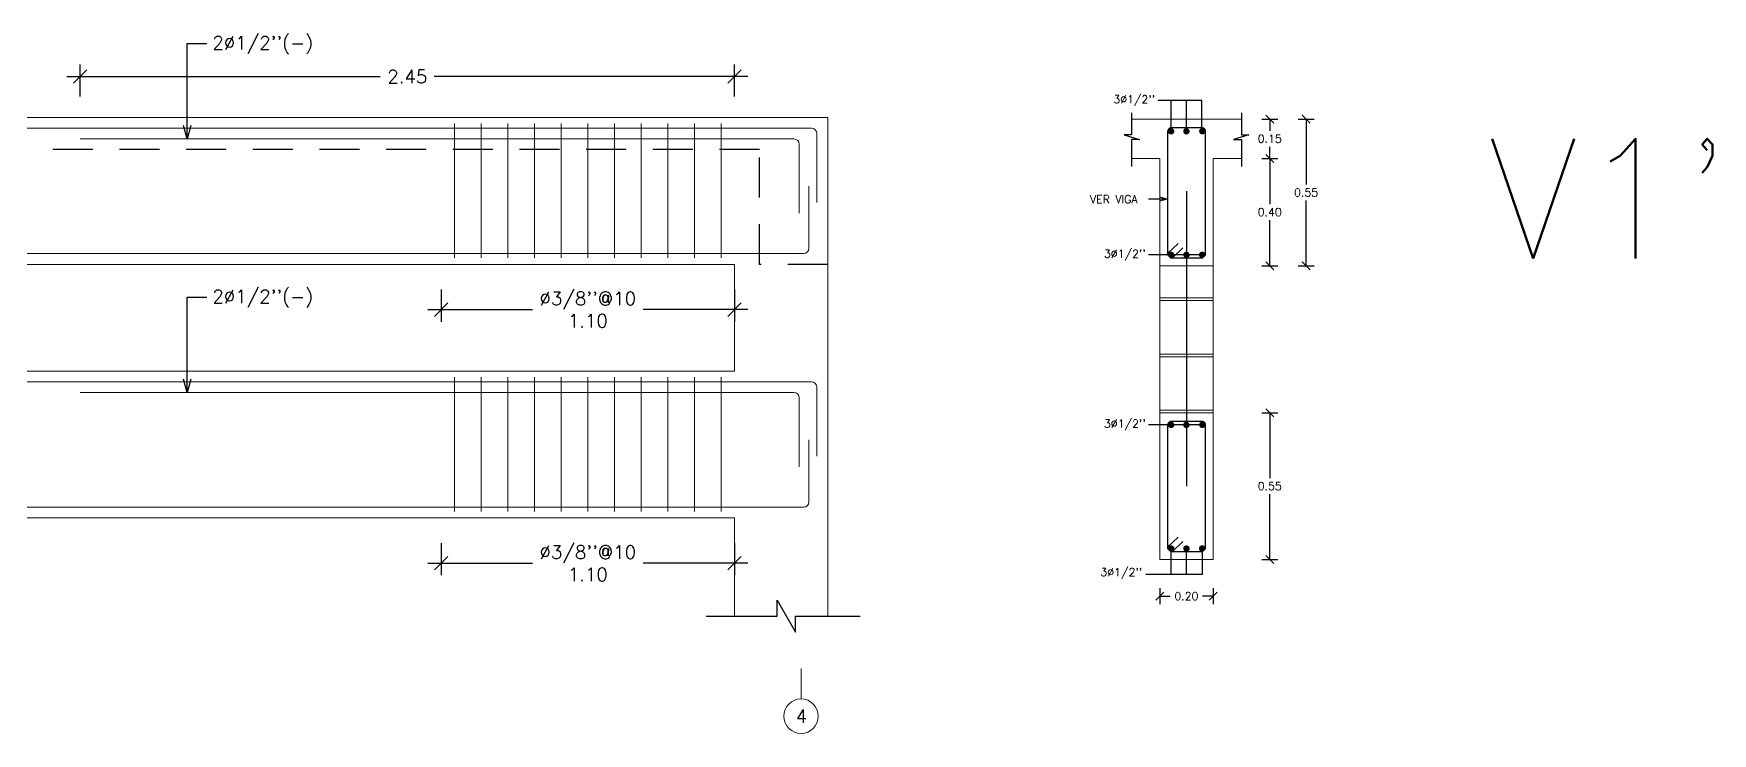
# Model space of a CAD drawing. Header units: metres. Extents: x -44 to 358, y -246 to 48.
# Drawn here: x 23.31 to 29.61, y -61.41 to -58.79 of the extents above; entities that cross this region are included whole.
import ezdxf

# ---------------------------------------------------------------- set-up
doc = ezdxf.new("R2010")
doc.units = ezdxf.units.M
doc.header["$LTSCALE"] = 0.3
doc.header["$PDMODE"] = 3
for name, pattern in [('CONTINU', [0]), ('DASHED', [0.75, 0.5, -0.25]), ('HIDDEN', [9.525, 6.35, -3.175])]:
    doc.linetypes.add(name, pattern=pattern)
for name, color, linetype in [('ACERO', 5, 'Continuous'), ('BP', 3, 'Continuous'), ('DETALLE', 3, 'Continuous'), ('DIMTEXTO', 4, 'Continuous'), ('Losas', 8, 'Continuous'), ('SECCION', 1, 'Continuous'), ('texto acero', 4, 'Continuous')]:
    doc.layers.add(name, color=color, linetype=linetype)
doc.layers.add('VIGAS', color=1, linetype='HIDDEN', lineweight=15)
doc.styles.add('RomanS', font='romans.shx')
doc.styles.add('SIMPLEX', font='simplex_.ttf', dxfattribs={"height": 0.2})
doc.styles.add('SMPLEX', font='simplex.shx')
doc.dimstyles.new('D-15', dxfattribs={"dimscale": 0.15, "dimtxt": 0.2, "dimasz": 0.2, "dimexe": 0.18, "dimexo": 0.2, "dimgap": 0.1, "dimtad": 0, "dimtih": 1, "dimtoh": 1, "dimzin": 0, "dimdsep": 46, "dimtxsty": 'SMPLEX', "dimblk": 'OBLIQUE', "dimcen": 0.09, "dimdle": 0.2, "dimclrd": 4, "dimclre": 4, "dimclrt": 4, "dimadec": 0, "dimazin": 0, "dimtfac": 1, "dimtofl": 0, "dimtmove": 0, "dimatfit": 3, "dimldrblk": 'OPEN30', "dimfxl": 1, "dimtolj": 1, "dimtzin": 0, "dimarcsym": 0})
doc.dimstyles.new('DIM-15', dxfattribs={"dimscale": 0.15, "dimtxt": 0.2, "dimasz": 0.2, "dimexe": 0.2, "dimexo": 0.1, "dimgap": 0.1, "dimtad": 0, "dimtih": 1, "dimtoh": 1, "dimzin": 0, "dimdsep": 46, "dimtxsty": 'RomanS', "dimblk1": 'OBLIQUE', "dimblk2": 'OBLIQUE', "dimsah": 1, "dimcen": 0.09, "dimclrd": 4, "dimclre": 4, "dimclrt": 4, "dimadec": 0, "dimazin": 0, "dimtfac": 1, "dimtofl": 0, "dimtmove": 1, "dimatfit": 3, "dimldrblk": 'OBLIQUE', "dimfxl": 0.2, "dimfxlon": 1, "dimtolj": 1, "dimtzin": 0, "dimarcsym": 0})
doc.dimstyles.new('DIM-25', dxfattribs={"dimscale": 0.25, "dimtxt": 0.2, "dimasz": 0.2, "dimexe": 0.18, "dimexo": 0.2, "dimgap": 0.1, "dimtad": 0, "dimtih": 1, "dimtoh": 1, "dimzin": 0, "dimdsep": 46, "dimtxsty": 'SMPLEX', "dimblk": 'OBLIQUE', "dimcen": 0.09, "dimdle": 0.2, "dimclrd": 4, "dimclre": 4, "dimclrt": 4, "dimadec": 0, "dimazin": 0, "dimtfac": 1, "dimtofl": 0, "dimtmove": 0, "dimatfit": 3, "dimldrblk": 'OPEN30', "dimfxl": 0.3, "dimfxlon": 1, "dimtolj": 1, "dimtzin": 0, "dimarcsym": 0})

# ---------------------------------------------------------------- blocks, each defined once
blk = doc.blocks.new('*U2181')
at = {"layer": 'ACERO', "linetype": 'Continuous', "lineweight": 0}
blk.add_line((0, 0.2515), (0, -0.2515), dxfattribs=at)
blk = doc.blocks.new('*U2182')
at = {"layer": 'DIMTEXTO', "color": 0, "linetype": 'ByBlock', "lineweight": -2, "transparency": 16777216}
for p in [(0, 0), (0.1, 0), (0.2, 0), (0.3, 0), (0.4, 0), (0.5, 0), (0.6, 0), (0.7, 0), (0.8, 0), (0.9, 0), (1, 0)]:
    blk.add_blockref('*U2181', p, dxfattribs=at)
blk = doc.blocks.new('_OBLIQUE')
at = {"color": 0, "linetype": 'ByBlock'}
blk.add_line((-0.5, -0.5), (0.5, 0.5), dxfattribs=at)
blk = doc.blocks.new('*D2188')
at = {"layer": 'DEFPOINTS', "color": 0, "linetype": 'Continuous', "transparency": 16777216}
for p in [(24.842, -59.6546), (25.942, -59.6546), (24.842, -59.8243)]:
    blk.add_point(p, dxfattribs=at)
at = {"layer": 'DIMTEXTO', "color": 4, "linetype": 'Continuous', "lineweight": -2, "transparency": 16777216}
for p, q in [((24.842, -59.7493), (24.842, -59.8693)), ((25.942, -59.7493), (25.942, -59.8693)), ((24.792, -59.8243), (25.1848, -59.8243)), ((25.992, -59.8243), (25.5991, -59.8243))]:
    blk.add_line(p, q, dxfattribs=at)
at = {"layer": 'DIMTEXTO', "color": 4, "linetype": 'Continuous', "lineweight": -2, "transparency": 16777216, "xscale": 0.05, "yscale": 0.05, "zscale": 0.05, "rotation": 180}
blk.add_blockref('_OBLIQUE', (24.842, -59.8243), dxfattribs=at)
at = {"layer": 'DIMTEXTO', "color": 4, "linetype": 'Continuous', "lineweight": -2, "transparency": 16777216, "xscale": 0.05, "yscale": 0.05, "zscale": 0.05}
blk.add_blockref('_OBLIQUE', (25.942, -59.8243), dxfattribs=at)
at = {"layer": 'DIMTEXTO', "color": 4, "linetype": 'Continuous', "transparency": 16777216, "insert": (25.392, -59.8243), "char_height": 0.05, "attachment_point": 5, "style": 'SMPLEX'}
blk.add_mtext("\\A1;%%C3/8''@10\\P1.10", dxfattribs=at)
blk = doc.blocks.new('_Open30')
at = {"color": 0, "lineweight": -2}
for p, q in [((-1, 0.27), (0, 0)), ((0, 0), (-1, -0.27)), ((0, 0), (-1, 0))]:
    blk.add_line(p, q, dxfattribs=at)
blk = doc.blocks.new('*D2189')
at = {"layer": 'DEFPOINTS', "color": 0, "linetype": 'Continuous', "transparency": 16777216}
for p in [(25.942, -58.9513), (23.4884, -59.6546), (25.942, -59.6546)]:
    blk.add_point(p, dxfattribs=at)
at = {"layer": 'DIMTEXTO', "color": 4, "linetype": 'Continuous', "lineweight": -2, "transparency": 16777216}
for p, q in [((23.4884, -59.0263), (23.4884, -58.9063)), ((25.942, -59.0263), (25.942, -58.9063)), ((23.4384, -58.9513), (24.614, -58.9513)), ((25.992, -58.9513), (24.8164, -58.9513))]:
    blk.add_line(p, q, dxfattribs=at)
at = {"layer": 'DIMTEXTO', "color": 4, "linetype": 'Continuous', "lineweight": -2, "transparency": 16777216, "xscale": 0.05, "yscale": 0.05, "zscale": 0.05, "rotation": 180}
blk.add_blockref('_OBLIQUE', (23.4884, -58.9513), dxfattribs=at)
at = {"layer": 'DIMTEXTO', "color": 4, "linetype": 'Continuous', "lineweight": -2, "transparency": 16777216, "xscale": 0.05, "yscale": 0.05, "zscale": 0.05}
blk.add_blockref('_OBLIQUE', (25.942, -58.9513), dxfattribs=at)
at = {"layer": 'DIMTEXTO', "color": 4, "linetype": 'Continuous', "transparency": 16777216, "insert": (24.7152, -58.9513), "char_height": 0.05, "attachment_point": 5, "style": 'SMPLEX'}
blk.add_mtext('\\A1;2.45', dxfattribs=at)
blk = doc.blocks.new('*U2195')
at = {"layer": 'ACERO', "linetype": 'Continuous', "lineweight": 0}
blk.add_line((0, 0.2515), (0, -0.2515), dxfattribs=at)
blk = doc.blocks.new('*U2196')
at = {"layer": 'DIMTEXTO', "color": 0, "linetype": 'ByBlock', "lineweight": -2, "transparency": 16777216}
for p in [(0, 0), (0.1, 0), (0.2, 0), (0.3, 0), (0.4, 0), (0.5, 0), (0.6, 0), (0.7, 0), (0.8, 0), (0.9, 0), (1, 0)]:
    blk.add_blockref('*U2195', p, dxfattribs=at)
blk = doc.blocks.new('*D2197')
at = {"layer": 'DEFPOINTS', "color": 0, "linetype": 'Continuous', "transparency": 16777216}
for p in [(24.842, -60.6047), (25.942, -60.6047), (24.842, -60.7744)]:
    blk.add_point(p, dxfattribs=at)
at = {"layer": 'DIMTEXTO', "color": 4, "linetype": 'Continuous', "lineweight": -2, "transparency": 16777216}
for p, q in [((24.842, -60.6994), (24.842, -60.8194)), ((25.942, -60.6994), (25.942, -60.8194)), ((24.792, -60.7744), (25.1848, -60.7744)), ((25.992, -60.7744), (25.5991, -60.7744))]:
    blk.add_line(p, q, dxfattribs=at)
at = {"layer": 'DIMTEXTO', "color": 4, "linetype": 'Continuous', "lineweight": -2, "transparency": 16777216, "xscale": 0.05, "yscale": 0.05, "zscale": 0.05, "rotation": 180}
blk.add_blockref('_OBLIQUE', (24.842, -60.7744), dxfattribs=at)
at = {"layer": 'DIMTEXTO', "color": 4, "linetype": 'Continuous', "lineweight": -2, "transparency": 16777216, "xscale": 0.05, "yscale": 0.05, "zscale": 0.05}
blk.add_blockref('_OBLIQUE', (25.942, -60.7744), dxfattribs=at)
at = {"layer": 'DIMTEXTO', "color": 4, "linetype": 'Continuous', "transparency": 16777216, "insert": (25.392, -60.7744), "char_height": 0.05, "attachment_point": 5, "style": 'SMPLEX'}
blk.add_mtext("\\A1;%%C3/8''@10\\P1.10", dxfattribs=at)
blk = doc.blocks.new('*D2201')
at = {"layer": 'DEFPOINTS', "color": 0, "linetype": 'Continuous', "transparency": 16777216}
for p in [(27.7368, -59.1104), (28.0855, -59.1104), (27.7368, -59.6604)]:
    blk.add_point(p, dxfattribs=at)
at = {"layer": 'DIMTEXTO', "color": 4, "linetype": 'Continuous', "lineweight": -2, "transparency": 16777216}
for p, q in [((28.0555, -59.1104), (28.1155, -59.1104)), ((28.0855, -59.1104), (28.0855, -59.3554)), ((28.0855, -59.6604), (28.0855, -59.4154)), ((28.0555, -59.6604), (28.1155, -59.6604))]:
    blk.add_line(p, q, dxfattribs=at)
at = {"layer": 'DIMTEXTO', "color": 4, "linetype": 'Continuous', "lineweight": -2, "transparency": 16777216, "xscale": 0.03, "yscale": 0.03, "zscale": 0.03}
for p, rotation in [((28.0855, -59.1104), 90), ((28.0855, -59.6604), 270)]:
    blk.add_blockref('_OBLIQUE', p, dxfattribs=dict(at, rotation=rotation))
at = {"layer": 'DIMTEXTO', "color": 4, "linetype": 'Continuous', "lineweight": 0, "transparency": 16777216, "insert": (28.0855, -59.3854), "char_height": 0.03, "attachment_point": 5, "style": 'SMPLEX'}
blk.add_mtext('\\A1;0.55', dxfattribs=at)
blk = doc.blocks.new('*D2202')
at = {"layer": 'DEFPOINTS', "color": 0, "linetype": 'Continuous', "transparency": 16777216}
for p in [(27.7368, -59.2575), (27.9492, -59.2575), (27.7368, -59.6604)]:
    blk.add_point(p, dxfattribs=at)
at = {"layer": 'DIMTEXTO', "color": 4, "linetype": 'Continuous', "lineweight": -2, "transparency": 16777216}
for p, q in [((27.9192, -59.2575), (27.9792, -59.2575)), ((27.9492, -59.2575), (27.9492, -59.4289)), ((27.9492, -59.6604), (27.9492, -59.4889)), ((27.9192, -59.6604), (27.9792, -59.6604))]:
    blk.add_line(p, q, dxfattribs=at)
at = {"layer": 'DIMTEXTO', "color": 4, "linetype": 'Continuous', "lineweight": -2, "transparency": 16777216, "xscale": 0.03, "yscale": 0.03, "zscale": 0.03}
for p, rotation in [((27.9492, -59.2575), 90), ((27.9492, -59.6604), 270)]:
    blk.add_blockref('_OBLIQUE', p, dxfattribs=dict(at, rotation=rotation))
at = {"layer": 'DIMTEXTO', "color": 4, "linetype": 'Continuous', "lineweight": 0, "transparency": 16777216, "insert": (27.9492, -59.4589), "char_height": 0.03, "attachment_point": 5, "style": 'SMPLEX'}
blk.add_mtext('\\A1;0.40', dxfattribs=at)
blk = doc.blocks.new('*D2203')
at = {"layer": 'DEFPOINTS', "color": 0, "linetype": 'Continuous', "transparency": 16777216}
for p in [(27.5368, -59.1104), (27.9492, -59.1104), (27.7368, -59.2575)]:
    blk.add_point(p, dxfattribs=at)
at = {"layer": 'DIMTEXTO', "color": 4, "linetype": 'Continuous', "lineweight": -2, "transparency": 16777216}
for p, q in [((27.9192, -59.1104), (27.9792, -59.1104)), ((27.9492, -59.1104), (27.9492, -59.1539)), ((27.9492, -59.2575), (27.9492, -59.2139)), ((27.9192, -59.2575), (27.9792, -59.2575))]:
    blk.add_line(p, q, dxfattribs=at)
at = {"layer": 'DIMTEXTO', "color": 4, "linetype": 'Continuous', "lineweight": -2, "transparency": 16777216, "xscale": 0.03, "yscale": 0.03, "zscale": 0.03}
for p, rotation in [((27.9492, -59.1104), 90), ((27.9492, -59.2575), 270)]:
    blk.add_blockref('_OBLIQUE', p, dxfattribs=dict(at, rotation=rotation))
at = {"layer": 'DIMTEXTO', "color": 4, "linetype": 'Continuous', "lineweight": 0, "transparency": 16777216, "insert": (27.9492, -59.1839), "char_height": 0.03, "attachment_point": 5, "style": 'SMPLEX'}
blk.add_mtext('\\A1;0.15', dxfattribs=at)
blk = doc.blocks.new('*D2204')
at = {"layer": 'DEFPOINTS', "color": 0, "linetype": 'Continuous', "transparency": 16777216}
for p in [(27.7368, -60.3575), (27.5368, -60.4375), (27.5368, -60.8976)]:
    blk.add_point(p, dxfattribs=at)
at = {"layer": 'DIMTEXTO', "color": 4, "linetype": 'Continuous', "lineweight": -2, "transparency": 16777216}
for p, q in [((27.5368, -60.8676), (27.5368, -60.9276)), ((27.7368, -60.8676), (27.7368, -60.9276)), ((27.5368, -60.8976), (27.5761, -60.8976)), ((27.7368, -60.8976), (27.6976, -60.8976))]:
    blk.add_line(p, q, dxfattribs=at)
at = {"layer": 'DIMTEXTO', "color": 4, "linetype": 'Continuous', "lineweight": -2, "transparency": 16777216, "xscale": 0.03, "yscale": 0.03, "zscale": 0.03, "rotation": 180}
blk.add_blockref('_OBLIQUE', (27.5368, -60.8976), dxfattribs=at)
at = {"layer": 'DIMTEXTO', "color": 4, "linetype": 'Continuous', "lineweight": -2, "transparency": 16777216, "xscale": 0.03, "yscale": 0.03, "zscale": 0.03}
blk.add_blockref('_OBLIQUE', (27.7368, -60.8976), dxfattribs=at)
at = {"layer": 'DIMTEXTO', "color": 4, "linetype": 'Continuous', "lineweight": 0, "transparency": 16777216, "insert": (27.6368, -60.8976), "char_height": 0.03, "attachment_point": 5, "style": 'SMPLEX'}
blk.add_mtext('\\A1;0.20', dxfattribs=at)
blk = doc.blocks.new('*D2205')
at = {"layer": 'DEFPOINTS', "color": 0, "linetype": 'Continuous', "transparency": 16777216}
for p in [(27.7368, -60.2104), (27.9492, -60.2104), (27.7368, -60.7604)]:
    blk.add_point(p, dxfattribs=at)
at = {"layer": 'DIMTEXTO', "color": 4, "linetype": 'Continuous', "lineweight": -2, "transparency": 16777216}
for p, q in [((27.9192, -60.2104), (27.9792, -60.2104)), ((27.9492, -60.2104), (27.9492, -60.4554)), ((27.9492, -60.7604), (27.9492, -60.5154)), ((27.9192, -60.7604), (27.9792, -60.7604))]:
    blk.add_line(p, q, dxfattribs=at)
at = {"layer": 'DIMTEXTO', "color": 4, "linetype": 'Continuous', "lineweight": -2, "transparency": 16777216, "xscale": 0.03, "yscale": 0.03, "zscale": 0.03}
for p, rotation in [((27.9492, -60.2104), 90), ((27.9492, -60.7604), 270)]:
    blk.add_blockref('_OBLIQUE', p, dxfattribs=dict(at, rotation=rotation))
at = {"layer": 'DIMTEXTO', "color": 4, "linetype": 'Continuous', "lineweight": 0, "transparency": 16777216, "insert": (27.9492, -60.4854), "char_height": 0.03, "attachment_point": 5, "style": 'SMPLEX'}
blk.add_mtext('\\A1;0.55', dxfattribs=at)

msp = doc.modelspace()

# ---------------------------------------------------------------- linework, layer by layer
at = {"layer": 'ACERO', "linetype": 'Continuous', "lineweight": 0}
for p, q in [((18.3432662, -59.1447055), (26.2305823, -59.1447107)), ((23.4884333, -59.1847089), (26.1648691, -59.1847107)), ((26.220768, -59.3614286), (26.220768, -59.5945383)), ((18.3879199, -59.6145331), (26.200768, -59.6145383)), ((18.3432667, -60.0948043), (26.2305828, -60.0948096)), ((23.4884337, -60.1348078), (26.1648696, -60.1348095)), ((26.2207684, -60.3115275), (26.2207684, -60.5446372)), ((18.3879203, -60.564632), (26.2007684, -60.5646372))]:
    msp.add_line(p, q, dxfattribs=at)
at = {"layer": 'ACERO'}
for p, q in [((27.5674711, -59.621004, 0.4671289), (27.5674711, -59.1537848)), ((27.6977248, -59.1437848), (27.5774711, -59.1437848)), ((27.7077248, -59.621004, 0.4671289), (27.7077248, -59.1537848)), ((27.6368457, -59.3801053), (27.6368457, -60.4854061)), ((27.5676199, -59.6130214, 0.4671289), (27.6055969, -59.5768305, 0.4671289)), ((27.5856229, -59.6289159, 0.4671289), (27.6235999, -59.5927251, 0.4671289)), ((27.6977248, -59.631004, 0.4671289), (27.5774711, -59.631004, 0.4671289)), ((27.6977248, -60.2437848), (27.5774711, -60.2437848)), ((27.5674711, -60.721004, 0.4671289), (27.5674711, -60.2537848)), ((27.7077248, -60.721004, 0.4671289), (27.7077248, -60.2537848)), ((27.5676199, -60.7130214, 0.4671289), (27.6055969, -60.6768305, 0.4671289)), ((27.5676199, -60.7130214, 0.4671289), (27.6055969, -60.6768305, 0.4671289)), ((27.6977248, -60.731004, 0.4671289), (27.5774711, -60.731004, 0.4671289)), ((27.6977248, -60.731004, 0.4671289), (27.5774711, -60.731004, 0.4671289)), ((27.5856229, -60.7289159, 0.4671289), (27.6235999, -60.6927251, 0.4671289)), ((27.5856229, -60.7289159, 0.4671289), (27.6235999, -60.6927251, 0.4671289))]:
    msp.add_line(p, q, dxfattribs=at)
at = {"layer": 'ACERO', "linetype": 'Continuous', "lineweight": 0}
for points in [[(26.2305823, -59.1447107, -0.414213562), (26.2505823, -59.1647107), (26.2505823, -59.4231297)], [(26.1648691, -59.1847107, -0.414213562), (26.1848691, -59.2047107), (26.1848691, -59.4631297)], [(26.2305828, -60.0948096, -0.414213562), (26.2505828, -60.1148096), (26.2505828, -60.3732286)], [(26.1648696, -60.1348095, -0.414213562), (26.1848696, -60.1548095), (26.1848696, -60.4132285)]]:
    msp.add_lwpolyline(points, format="xyb", dxfattribs=at)
at = {"layer": 'ACERO', "const_width": 0.012}
for points in [[(27.5853615, -59.1561259, 1), (27.5733615, -59.1561259, 1)], [(27.64266, -59.1561259, 1), (27.63066, -59.1561259, 1)], [(27.702353, -59.1558178, 1), (27.690353, -59.1558178, 1)], [(27.7016989, -59.6192332, 1), (27.6896989, -59.6192332, 1)], [(27.5853615, -60.2561259, 1), (27.5733615, -60.2561259, 1)], [(27.64266, -60.2561259, 1), (27.63066, -60.2561259, 1)], [(27.702353, -60.2558178, 1), (27.690353, -60.2558178, 1)], [(27.7016989, -60.7192332, 1), (27.6896989, -60.7192332, 1)]]:
    msp.add_lwpolyline(points, format="xyb", close=True, dxfattribs=at)
at = {"layer": 'ACERO', "const_width": 0.012, "elevation": 0.4671289}
for points in [[(27.5855472, -59.6192332, 1), (27.5735472, -59.6192332, 1)], [(27.6429122, -59.6192332, 1), (27.6309122, -59.6192332, 1)], [(27.7020281, -59.6187897, 1), (27.6900281, -59.6187897, 1)], [(27.5855472, -60.7192332, 1), (27.5735472, -60.7192332, 1)], [(27.6429122, -60.7192332, 1), (27.6309122, -60.7192332, 1)], [(27.6429122, -60.7192332, 1), (27.6309122, -60.7192332, 1)], [(27.7020281, -60.7187897, 1), (27.6900281, -60.7187897, 1)], [(27.7020281, -60.7187897, 1), (27.6900281, -60.7187897, 1)]]:
    msp.add_lwpolyline(points, format="xyb", close=True, dxfattribs=at)
at = {"layer": 'ACERO'}
for centre, start, end in [((27.5774711, -59.1537848), 90, 180), ((27.6977248, -59.1537848), 0, 90), ((27.5774711, -60.2537848), 90, 180), ((27.6977248, -60.2537848), 0, 90)]:
    msp.add_arc(centre, 0.01, start, end, dxfattribs=at)
at = {"layer": 'ACERO', "linetype": 'Continuous', "lineweight": 0}
for centre in [(26.200768, -59.5945383), (26.2007684, -60.5446372)]:
    msp.add_arc(centre, 0.02, 270, 0, dxfattribs=at)
at = {"layer": 'BP'}
for points in [[(27.4302713, -59.0866422), (27.4302713, -59.1697877), (27.4032184, -59.1697877), (27.4607173, -59.1869422), (27.4302713, -59.1869422), (27.4302713, -59.2877939)], [(27.8434202, -59.0866422), (27.8434202, -59.1697877), (27.8704731, -59.1697877), (27.8129742, -59.1869422), (27.8434202, -59.1869422), (27.8434202, -59.2877939)]]:
    msp.add_lwpolyline(points, dxfattribs=at)
at = {"layer": 'DETALLE', "ltscale": 0.2}
msp.add_lwpolyline([(25.8364756, -60.9727768), (26.1015801, -60.9727768), (26.1015801, -60.9129324), (26.1707859, -61.0321705), (26.1707859, -60.9727768), (26.4131841, -60.9727768)], dxfattribs=at)
at = {"layer": 'DIMTEXTO', "ltscale": 0.2}
for p, q in [((27.696353, -59.619298), (27.4940586, -59.619298)), ((27.696353, -60.2558178), (27.4940586, -60.2558178))]:
    msp.add_line(p, q, dxfattribs=at)
at = {"layer": 'DIMTEXTO', "elevation": 0.4671289}
for points in [[(27.6951697, -59.1486827), (27.6951697, -59.0409308), (27.5294662, -59.0409308)], [(27.5795472, -59.151579), (27.5795472, -59.0409308)], [(27.6368457, -59.151579), (27.6368457, -59.0409308)], [(27.5795472, -60.8158433), (27.5795472, -60.7132332)], [(27.6369122, -60.8158433), (27.6369122, -60.7132332)]]:
    msp.add_lwpolyline(points, dxfattribs=at)
at = {"layer": 'DIMTEXTO'}
msp.add_lwpolyline([(27.6956989, -60.7127987), (27.6956989, -60.8158433), (27.4851074, -60.8158433)], dxfattribs=at)
at = {"layer": 'Losas', "linetype": 'DASHED'}
for points in [[(26.0362513, -59.224743), (18.547718, -59.2247419)], [(26.291985, -59.6546499), (26.0362513, -59.6546499), (26.0362513, -59.224743)]]:
    msp.add_lwpolyline(points, dxfattribs=at)
at = {"layer": 'SECCION', "linetype": 'CONTINU', "lineweight": 0}
for p, q in [((27.8434202, -59.1104061), (27.4302713, -59.1104061)), ((27.5368457, -59.2574845), (27.4302713, -59.2574845)), ((27.5368457, -59.2574845), (27.5368457, -59.6604061)), ((27.7368457, -59.2574845), (27.7368457, -59.6604061)), ((27.7368457, -59.2574845), (27.8434202, -59.2574845)), ((27.7368457, -59.6604061), (27.5368457, -59.6604061)), ((27.7368457, -60.7604061), (27.5368457, -60.7604061))]:
    msp.add_line(p, q, dxfattribs=at)
at = {"layer": 'SECCION', "color": 8, "linetype": 'CONTINU', "lineweight": 0}
for p, q in [((27.5368457, -59.6604061), (27.5368457, -60.2104061)), ((27.7368457, -59.6604061), (27.7368457, -60.2104061))]:
    msp.add_line(p, q, dxfattribs=at)
for points in [[(27.5368457, -59.7804061), (27.7368457, -59.7804061)], [(27.5368457, -59.7904061), (27.7368457, -59.7904061)], [(27.5368457, -59.9904061), (27.7368457, -59.9904061)], [(27.5368457, -60.0004061), (27.7368457, -60.0004061)], [(27.5368457, -60.2004061), (27.7368457, -60.2004061)]]:
    msp.add_lwpolyline(points, dxfattribs=at)
at = {"layer": 'SECCION', "linetype": 'CONTINU', "lineweight": 0}
msp.add_lwpolyline([(27.5368457, -60.2104061), (27.7368457, -60.2104061), (27.7368457, -60.7604061), (27.5368457, -60.7604061)], close=True, dxfattribs=at)
at = {"layer": 'VIGAS', "linetype": 'Continuous', "lineweight": 0}
for p, q in [((18.2919843, -59.1047499), (26.291985, -59.1047463)), ((26.291985, -59.1047463), (26.291985, -60.9727768)), ((25.941985, -59.6546494), (18.6413299, -59.6546481)), ((25.941985, -59.6546494), (25.941985, -60.0548453)), ((18.6413299, -60.0548486), (25.941985, -60.0548453)), ((25.9419854, -60.6047483), (18.6413299, -60.6047469)), ((25.941985, -60.6047483), (25.941985, -60.9727767)), ((26.1916574, -61.2826572), (26.1916574, -61.1691621))]:
    msp.add_line(p, q, dxfattribs=at)
msp.add_circle((26.1916574, -61.3471363), 0.064479, dxfattribs=at)

# ---------------------------------------------------------------- block references
at = {"layer": 'DIMTEXTO', "xscale": -1}
for name, p in [('*U2182', (25.8916504, -59.3787305)), ('*U2196', (25.8916508, -60.3288293))]:
    msp.add_blockref(name, p, dxfattribs=at)

# ---------------------------------------------------------------- texts
at = {"layer": 'DIMTEXTO', "color": 4, "linetype": 'Continuous', "lineweight": 0, "char_height": 0.05, "style": 'SMPLEX'}
for s, insert, attachment_point in [("2%%C1/2''(-)", (23.9842564, -58.8330623), 4), ("2%%C1/2''(-)", (23.9842568, -59.7831612), 4), ('4', (26.1929716, -61.3471363), 5)]:
    msp.add_mtext(s, dxfattribs=dict(at, insert=insert, attachment_point=attachment_point))
at = {"layer": 'DIMTEXTO', "color": 4, "char_height": 0.03, "attachment_point": 4, "style": 'SMPLEX'}
for s, insert in [("3%%C1/2''", (27.3627922, -59.0413258, 0.4671289)), ('VER VIGA', (27.2750372, -59.4108074, 0.1950288)), ("3%%C1/2''", (27.3273846, -59.619693)), ("3%%C1/2''", (27.3273846, -60.2562128)), ("3%%C1/2''", (27.3143575, -60.8126523, 1.8575108))]:
    msp.add_mtext(s, dxfattribs=dict(at, insert=insert))
at = {"layer": 'DIMTEXTO', "insert": (28.7644468, -59.4080834), "char_height": 0.448, "width": 0.534244415, "attachment_point": 4, "style": 'SIMPLEX'}
msp.add_mtext("V1'", dxfattribs=at)

# ---------------------------------------------------------------- dimensions: what is measured, and where the dimension line sits
at = {"layer": 'DIMTEXTO', "linetype": 'Continuous'}
dim = msp.add_linear_dim(base=(25.941985, -58.9513007), p1=(23.4884333, -59.654649), p2=(25.941985, -59.6546499), dimstyle='DIM-25', dxfattribs=at)
dim.commit()
dim.dimension.update_dxf_attribs({"geometry": '*D2189', "text_midpoint": (24.7152091, -58.9513007)})
at = {"layer": 'DIMTEXTO', "linetype": 'Continuous', "lineweight": 0}
for base, p1, p2, angle, picture, middle in [((27.9491609, -59.1104061), (27.7368457, -59.2574845), (27.5368457, -59.1104061), 270, '*D2203', (27.9491609, -59.1839453)), ((28.0854669, -59.1104061), (27.7368457, -59.6604061), (27.7368457, -59.1104061), 270, '*D2201', (28.0854669, -59.3854061)), ((27.9491609, -59.2574845), (27.7368457, -59.6604061), (27.7368457, -59.2574845), 270, '*D2202', (27.9491609, -59.4589453)), ((27.9491609, -60.2104061), (27.7368457, -60.7604061), (27.7368457, -60.2104061), 90, '*D2205', (27.9491609, -60.4854061))]:
    dim = msp.add_linear_dim(base=base, p1=p1, p2=p2, angle=angle, dimstyle='DIM-15', override={"dimtxsty": 'SMPLEX'}, dxfattribs=at)
    dim.commit()
    dim.dimension.update_dxf_attribs({"geometry": picture, "text_midpoint": middle})
at = {"layer": 'DIMTEXTO', "linetype": 'Continuous'}
for base, p1, p2, picture, middle in [((24.841985, -59.8242736), (25.941985, -59.6546499), (24.841985, -59.6546483), '*D2188', (25.391985, -59.8242736)), ((24.8419854, -60.7743725), (25.9419854, -60.6047488), (24.8419854, -60.6047471), '*D2197', (25.3919854, -60.7743725))]:
    dim = msp.add_linear_dim(base=base, p1=p1, p2=p2, angle=180, text="%%C3/8''@10\\P<>", dimstyle='DIM-25', dxfattribs=at)
    dim.commit()
    dim.dimension.update_dxf_attribs({"geometry": picture, "text_midpoint": middle})
at = {"layer": 'DIMTEXTO', "linetype": 'Continuous', "lineweight": 0}
dim = msp.add_linear_dim(base=(27.5368457, -60.8975759), p1=(27.7368457, -60.3574845), p2=(27.5368457, -60.4374845), dimstyle='DIM-15', override={"dimtxsty": 'SMPLEX'}, dxfattribs=at)
dim.commit()
dim.dimension.update_dxf_attribs({"geometry": '*D2204', "text_midpoint": (27.6368457, -60.8975759)})

# ---------------------------------------------------------------- leaders
at = {"layer": 'DIMTEXTO', "color": 4}
msp.add_leader([(27.5658229, -59.4101725, 0.3783733), (27.4948929, -59.4101725, 0.3783733)], dimstyle='D-15', override={"dimgap": 0.1, "dimtad": 0}, dxfattribs=at)
at = {"layer": 'texto acero', "color": 1}
for points in [[(23.8899796, -59.1843324), (23.8899796, -58.8271452), (23.9635949, -58.8271452)], [(23.88998, -60.1344313), (23.88998, -59.7772441), (23.9635953, -59.7772441)]]:
    msp.add_leader(points, dimstyle='DIM-25', dxfattribs=at)

doc.saveas('drawing.dxf')
